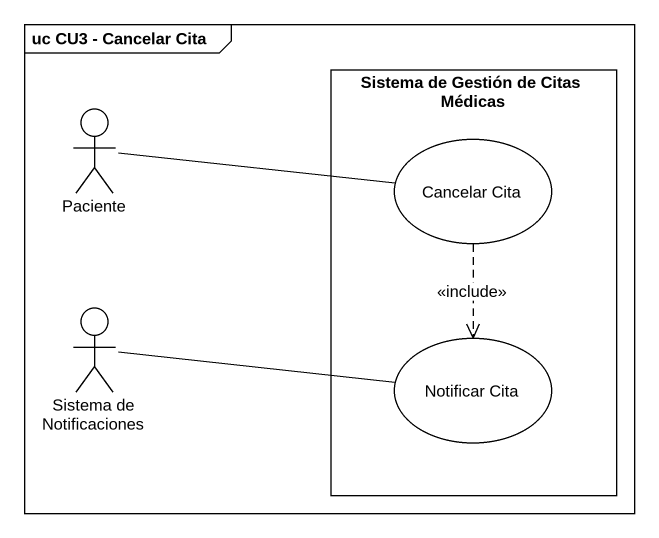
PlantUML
@startuml
mainframe uc CU3 - Cancelar Cita
rectangle "Sistema de Gestión de Citas Médicas" as Sistema_de_Gestión_de_Citas {
  usecase "Cancelar Cita" as Cancelar_Cita
  usecase "Notificar Cita" as Notificar_Cita
}
actor Paciente
actor "Sistema de Notificaciones" as Sistema_de_Notificaciones
Paciente -right- Cancelar_Cita
Cancelar_Cita ..> Notificar_Cita : <<include>>
Sistema_de_Notificaciones -right- Notificar_Cita
@enduml
